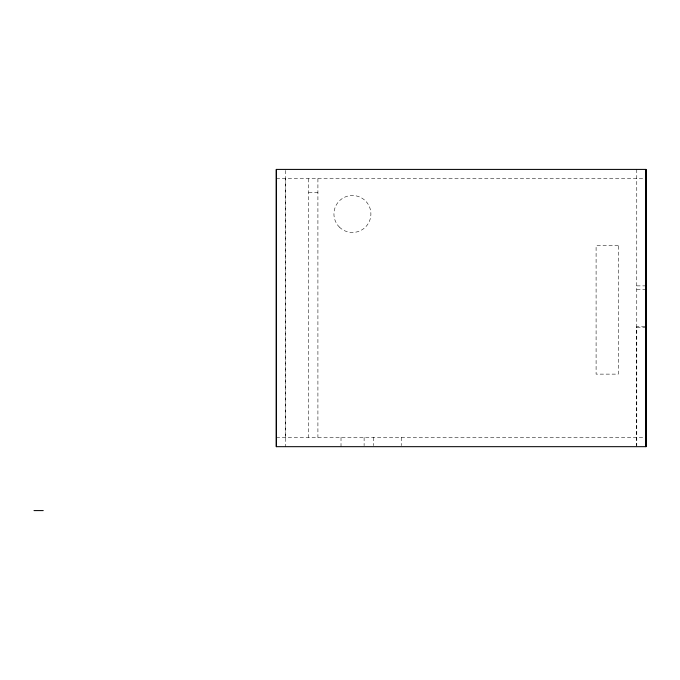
<?xml version="1.0" encoding="UTF-8"?>
<svg xmlns="http://www.w3.org/2000/svg" width="680" height="680" viewBox="0 0 680 680"><rect width="100%" height="100%" fill="white"/><g stroke="black" fill="none" stroke-linecap="round" stroke-linejoin="round"><path stroke-width="0.51" stroke-dasharray="3.4 2.55" d="M285.558 437.435L285.558 178.653M636.76 446.675L636.76 326.527L646 326.527M276.318 178.653L643.943 178.653M308.661 192.517L317.909 192.517M636.76 285.872L646 285.872M636.76 289.561L646 289.561M636.76 327.462L646 327.462M276.318 437.435L643.943 437.435M636.76 169.413L636.76 445.646M401.243 437.435L401.243 445.646M373.515 437.435L373.515 445.646M364.115 437.435L364.115 445.646M341.012 437.435L341.012 446.675M317.909 178.653L317.909 437.435M308.661 178.653L308.661 437.435M285.558 170.442L285.558 446.675M618.273 245.658L596.096 245.658L596.096 374.127L618.273 374.127L618.273 245.658M339.346 227.06A18.488 18.488 0 0 0 370.277 218.773A18.488 18.488 0 0 0 347.633 196.129A18.488 18.488 0 0 0 339.346 227.06"/><path stroke-width="1.02" d="M276.318 446.675L276.318 169.413L646 169.413L646 446.675L276.318 446.675L276.318 169.413M646 446.675L646 169.413M34 510.587L43.239 510.587"/></g></svg>
